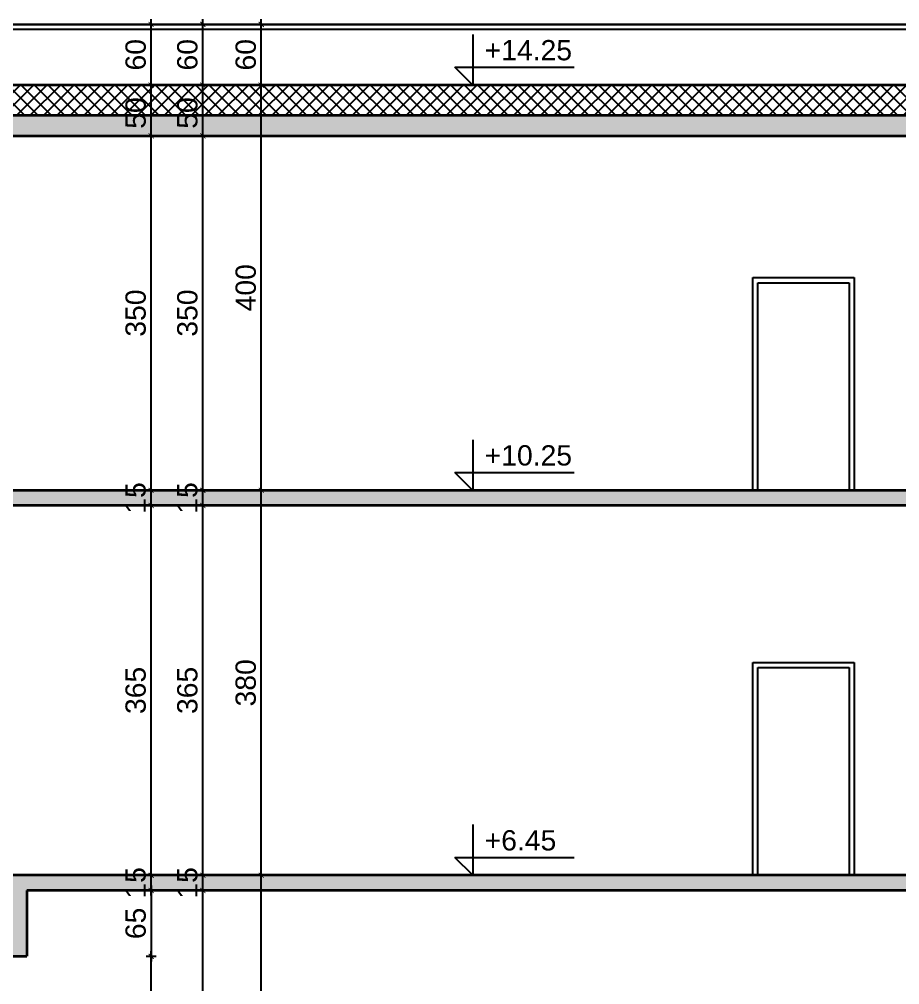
# Model space of a CAD drawing. Header units: inches. Extents: x -72385 to 39588, y -6525 to 66685.
# Drawn here: x 28444 to 29313, y 24163 to 25116 of the extents above; entities that cross this region are included whole.
import ezdxf

# ---------------------------------------------------------------- set-up
doc = ezdxf.new("R2010")
doc.units = ezdxf.units.IN
doc.header["$MEASUREMENT"] = 0
for name, color, linetype, lineweight in [('Надписи коти вътрешни', 252, 'Continuous', 25), ('Надписи нива', 252, 'Continuous', 25), ('Фасади Разрези дебело', 7, 'Continuous', 35), ('Фасади Разрези средно', 252, 'Continuous', 30), ('Фасади Разрези тънко', 253, 'Continuous', 25), ('Щрих стени', 254, 'Continuous', 25)]:
    doc.layers.add(name, color=color, linetype=linetype, lineweight=lineweight)
doc.styles.add('Arial Regular', font='arial.ttf')
doc.styles.get("Standard").update_dxf_attribs({"font": 'arial.ttf'})
doc.dimstyles.new('Annotative', dxfattribs={"dimscale": 0, "dimtxt": 20, "dimasz": 5, "dimexe": 5, "dimexo": 5, "dimgap": 5, "dimtad": 1, "dimdec": 0, "dimzin": 0, "dimdsep": 46, "dimtxsty": 'Standard', "dimblk": 'ARCHTICK', "dimcen": 5, "dimdle": 5, "dimadec": 0, "dimazin": 0, "dimtfac": 1, "dimtdec": 0, "dimtofl": 0, "dimtmove": 0, "dimatfit": 3, "dimldrblk": 'ARCHTICK', "dimfxl": 5, "dimfxlon": 1, "dimtolj": 1, "dimtzin": 0, "dimarcsym": 1})

# ---------------------------------------------------------------- blocks, each defined once
blk = doc.blocks.new('_ArchTick')
at = {"color": 0, "linetype": 'ByBlock', "const_width": 0.15}
blk.add_lwpolyline([(-0.5, -0.5), (0.5, 0.5)], dxfattribs=at)
blk = doc.blocks.new('*D5192')
at = {"layer": 'Defpoints', "color": 0, "ltscale": 10, "transparency": 16777216}
for p in [(28451.81, 24190.92), (28574.43, 24190.92), (28514.9, 23890.92)]:
    blk.add_point(p, dxfattribs=at)
at = {"layer": 'Надписи коти вътрешни', "color": 0, "lineweight": -2, "ltscale": 10, "transparency": 16777216}
for p, q in [((28569.43, 24190.92), (28579.43, 24190.92)), ((28574.43, 23885.92), (28574.43, 24195.92)), ((28569.43, 23890.92), (28579.43, 23890.92))]:
    blk.add_line(p, q, dxfattribs=at)
at = {"layer": 'Надписи коти вътрешни', "color": 0, "lineweight": -2, "ltscale": 10, "transparency": 16777216, "xscale": 5, "yscale": 5, "zscale": 5}
for p, rotation in [((28574.43, 24190.92), 90), ((28574.43, 23890.92), 270)]:
    blk.add_blockref('_ArchTick', p, dxfattribs=dict(at, rotation=rotation))
at = {"layer": 'Надписи коти вътрешни', "color": 0, "ltscale": 10, "transparency": 16777216, "insert": (28559.22, 24040.92), "char_height": 20, "attachment_point": 5, "rotation": 90}
blk.add_mtext('\\A1;300', dxfattribs=at)
blk = doc.blocks.new('*D5191')
at = {"layer": 'Defpoints', "color": 0, "ltscale": 10, "transparency": 16777216}
for p in [(28451.81, 24255.92), (28451.81, 24190.92), (28574.43, 24190.92)]:
    blk.add_point(p, dxfattribs=at)
at = {"layer": 'Надписи коти вътрешни', "color": 0, "lineweight": -2, "ltscale": 10, "transparency": 16777216}
for p, q in [((28569.43, 24255.92), (28579.43, 24255.92)), ((28574.43, 24260.92), (28574.43, 24185.92)), ((28569.43, 24190.92), (28579.43, 24190.92))]:
    blk.add_line(p, q, dxfattribs=at)
at = {"layer": 'Надписи коти вътрешни', "color": 0, "lineweight": -2, "ltscale": 10, "transparency": 16777216, "xscale": 5, "yscale": 5, "zscale": 5}
for p, rotation in [((28574.43, 24255.92), 90), ((28574.43, 24190.92), 270)]:
    blk.add_blockref('_ArchTick', p, dxfattribs=dict(at, rotation=rotation))
at = {"layer": 'Надписи коти вътрешни', "color": 0, "ltscale": 10, "transparency": 16777216, "insert": (28559.22, 24223.42), "char_height": 20, "attachment_point": 5, "rotation": 90}
blk.add_mtext('\\A1;65', dxfattribs=at)
blk = doc.blocks.new('*D5190')
at = {"layer": 'Defpoints', "color": 0, "ltscale": 10, "transparency": 16777216}
for p in [(28574.43, 24270.92), (28605.08, 24270.92), (28605.08, 24255.92)]:
    blk.add_point(p, dxfattribs=at)
at = {"layer": 'Надписи коти вътрешни', "color": 0, "lineweight": -2, "ltscale": 10, "transparency": 16777216}
for p, q in [((28574.43, 24250.92), (28574.43, 24275.92)), ((28579.43, 24270.92), (28569.43, 24270.92)), ((28579.43, 24255.92), (28569.43, 24255.92))]:
    blk.add_line(p, q, dxfattribs=at)
at = {"layer": 'Надписи коти вътрешни', "color": 0, "lineweight": -2, "ltscale": 10, "transparency": 16777216, "xscale": 5, "yscale": 5, "zscale": 5}
for p, rotation in [((28574.43, 24270.92), 90), ((28574.43, 24255.92), 270)]:
    blk.add_blockref('_ArchTick', p, dxfattribs=dict(at, rotation=rotation))
at = {"layer": 'Надписи коти вътрешни', "color": 0, "ltscale": 10, "transparency": 16777216, "insert": (28559.22, 24263.42), "char_height": 20, "attachment_point": 5, "rotation": 90}
blk.add_mtext('\\A1;15', dxfattribs=at)
blk = doc.blocks.new('*D5189')
at = {"layer": 'Defpoints', "color": 0, "ltscale": 10, "transparency": 16777216}
for p in [(28625.47, 24255.92), (28703.69, 24255.92), (28703.69, 23890.92)]:
    blk.add_point(p, dxfattribs=at)
at = {"layer": 'Надписи коти вътрешни', "color": 0, "lineweight": -2, "ltscale": 10, "transparency": 16777216}
for p, q in [((28630.47, 24255.92), (28620.47, 24255.92)), ((28625.47, 23885.92), (28625.47, 24260.92)), ((28630.47, 23890.92), (28620.47, 23890.92))]:
    blk.add_line(p, q, dxfattribs=at)
at = {"layer": 'Надписи коти вътрешни', "color": 0, "lineweight": -2, "ltscale": 10, "transparency": 16777216, "xscale": 5, "yscale": 5, "zscale": 5}
for p, rotation in [((28625.47, 24255.92), 90), ((28625.47, 23890.92), 270)]:
    blk.add_blockref('_ArchTick', p, dxfattribs=dict(at, rotation=rotation))
at = {"layer": 'Надписи коти вътрешни', "color": 0, "ltscale": 10, "transparency": 16777216, "insert": (28610.26, 24073.42), "char_height": 20, "attachment_point": 5, "rotation": 90}
blk.add_mtext('\\A1;365', dxfattribs=at)
blk = doc.blocks.new('*D5188')
at = {"layer": 'Defpoints', "color": 0, "ltscale": 10, "transparency": 16777216}
for p in [(28683.11, 24270.92), (28802.16, 24270.92), (28802.16, 23890.92)]:
    blk.add_point(p, dxfattribs=at)
at = {"layer": 'Надписи коти вътрешни', "color": 0, "lineweight": -2, "ltscale": 10, "transparency": 16777216}
for p, q in [((28683.11, 23885.92), (28683.11, 24275.92)), ((28688.11, 24270.92), (28678.11, 24270.92)), ((28688.11, 23890.92), (28678.11, 23890.92))]:
    blk.add_line(p, q, dxfattribs=at)
at = {"layer": 'Надписи коти вътрешни', "color": 0, "lineweight": -2, "ltscale": 10, "transparency": 16777216, "xscale": 5, "yscale": 5, "zscale": 5}
for p, rotation in [((28683.11, 24270.92), 90), ((28683.11, 23890.92), 270)]:
    blk.add_blockref('_ArchTick', p, dxfattribs=dict(at, rotation=rotation))
at = {"layer": 'Надписи коти вътрешни', "color": 0, "ltscale": 10, "transparency": 16777216, "insert": (28667.89, 24080.92), "char_height": 20, "attachment_point": 5, "rotation": 90}
blk.add_mtext('\\A1;380', dxfattribs=at)
blk = doc.blocks.new('*D5187')
at = {"layer": 'Defpoints', "color": 0, "ltscale": 10, "transparency": 16777216}
for p in [(28625.47, 24270.92), (28656.12, 24270.92), (28656.12, 24255.92)]:
    blk.add_point(p, dxfattribs=at)
at = {"layer": 'Надписи коти вътрешни', "color": 0, "lineweight": -2, "ltscale": 10, "transparency": 16777216}
for p, q in [((28625.47, 24250.92), (28625.47, 24275.92)), ((28630.47, 24270.92), (28620.47, 24270.92)), ((28630.47, 24255.92), (28620.47, 24255.92))]:
    blk.add_line(p, q, dxfattribs=at)
at = {"layer": 'Надписи коти вътрешни', "color": 0, "lineweight": -2, "ltscale": 10, "transparency": 16777216, "xscale": 5, "yscale": 5, "zscale": 5}
for p, rotation in [((28625.47, 24270.92), 90), ((28625.47, 24255.92), 270)]:
    blk.add_blockref('_ArchTick', p, dxfattribs=dict(at, rotation=rotation))
at = {"layer": 'Надписи коти вътрешни', "color": 0, "ltscale": 10, "transparency": 16777216, "insert": (28610.26, 24263.42), "char_height": 20, "attachment_point": 5, "rotation": 90}
blk.add_mtext('\\A1;15', dxfattribs=at)
blk = doc.blocks.new('*D5186')
at = {"layer": 'Defpoints', "color": 0, "ltscale": 10, "transparency": 16777216}
for p in [(28520.02, 24635.92), (28574.43, 24635.92), (28482.37, 24270.92)]:
    blk.add_point(p, dxfattribs=at)
at = {"layer": 'Надписи коти вътрешни', "color": 0, "lineweight": -2, "ltscale": 10, "transparency": 16777216}
for p, q in [((28569.43, 24635.92), (28579.43, 24635.92)), ((28574.43, 24265.92), (28574.43, 24640.92)), ((28569.43, 24270.92), (28579.43, 24270.92))]:
    blk.add_line(p, q, dxfattribs=at)
at = {"layer": 'Надписи коти вътрешни', "color": 0, "lineweight": -2, "ltscale": 10, "transparency": 16777216, "xscale": 5, "yscale": 5, "zscale": 5}
for p, rotation in [((28574.43, 24635.92), 90), ((28574.43, 24270.92), 270)]:
    blk.add_blockref('_ArchTick', p, dxfattribs=dict(at, rotation=rotation))
at = {"layer": 'Надписи коти вътрешни', "color": 0, "ltscale": 10, "transparency": 16777216, "insert": (28559.22, 24453.42), "char_height": 20, "attachment_point": 5, "rotation": 90}
blk.add_mtext('\\A1;365', dxfattribs=at)
blk = doc.blocks.new('*D5185')
at = {"layer": 'Defpoints', "color": 0, "ltscale": 10, "transparency": 16777216}
for p in [(28574.43, 24650.92), (28605.08, 24650.92), (28605.08, 24635.92)]:
    blk.add_point(p, dxfattribs=at)
at = {"layer": 'Надписи коти вътрешни', "color": 0, "lineweight": -2, "ltscale": 10, "transparency": 16777216}
for p, q in [((28574.43, 24630.92), (28574.43, 24655.92)), ((28579.43, 24650.92), (28569.43, 24650.92)), ((28579.43, 24635.92), (28569.43, 24635.92))]:
    blk.add_line(p, q, dxfattribs=at)
at = {"layer": 'Надписи коти вътрешни', "color": 0, "lineweight": -2, "ltscale": 10, "transparency": 16777216, "xscale": 5, "yscale": 5, "zscale": 5}
for p, rotation in [((28574.43, 24650.92), 90), ((28574.43, 24635.92), 270)]:
    blk.add_blockref('_ArchTick', p, dxfattribs=dict(at, rotation=rotation))
at = {"layer": 'Надписи коти вътрешни', "color": 0, "ltscale": 10, "transparency": 16777216, "insert": (28559.22, 24643.42), "char_height": 20, "attachment_point": 5, "rotation": 90}
blk.add_mtext('\\A1;15', dxfattribs=at)
blk = doc.blocks.new('*D5184')
at = {"layer": 'Defpoints', "color": 0, "ltscale": 10, "transparency": 16777216}
for p in [(28625.47, 24635.92), (28703.69, 24635.92), (28703.69, 24270.92)]:
    blk.add_point(p, dxfattribs=at)
at = {"layer": 'Надписи коти вътрешни', "color": 0, "lineweight": -2, "ltscale": 10, "transparency": 16777216}
for p, q in [((28630.47, 24635.92), (28620.47, 24635.92)), ((28625.47, 24265.92), (28625.47, 24640.92)), ((28630.47, 24270.92), (28620.47, 24270.92))]:
    blk.add_line(p, q, dxfattribs=at)
at = {"layer": 'Надписи коти вътрешни', "color": 0, "lineweight": -2, "ltscale": 10, "transparency": 16777216, "xscale": 5, "yscale": 5, "zscale": 5}
for p, rotation in [((28625.47, 24635.92), 90), ((28625.47, 24270.92), 270)]:
    blk.add_blockref('_ArchTick', p, dxfattribs=dict(at, rotation=rotation))
at = {"layer": 'Надписи коти вътрешни', "color": 0, "ltscale": 10, "transparency": 16777216, "insert": (28610.26, 24453.42), "char_height": 20, "attachment_point": 5, "rotation": 90}
blk.add_mtext('\\A1;365', dxfattribs=at)
blk = doc.blocks.new('*D5183')
at = {"layer": 'Defpoints', "color": 0, "ltscale": 10, "transparency": 16777216}
for p in [(28683.11, 24650.92), (28802.16, 24650.92), (28802.16, 24270.92)]:
    blk.add_point(p, dxfattribs=at)
at = {"layer": 'Надписи коти вътрешни', "color": 0, "lineweight": -2, "ltscale": 10, "transparency": 16777216}
for p, q in [((28683.11, 24265.92), (28683.11, 24655.92)), ((28688.11, 24650.92), (28678.11, 24650.92)), ((28688.11, 24270.92), (28678.11, 24270.92))]:
    blk.add_line(p, q, dxfattribs=at)
at = {"layer": 'Надписи коти вътрешни', "color": 0, "lineweight": -2, "ltscale": 10, "transparency": 16777216, "xscale": 5, "yscale": 5, "zscale": 5}
for p, rotation in [((28683.11, 24650.92), 90), ((28683.11, 24270.92), 270)]:
    blk.add_blockref('_ArchTick', p, dxfattribs=dict(at, rotation=rotation))
at = {"layer": 'Надписи коти вътрешни', "color": 0, "ltscale": 10, "transparency": 16777216, "insert": (28667.89, 24460.92), "char_height": 20, "attachment_point": 5, "rotation": 90}
blk.add_mtext('\\A1;380', dxfattribs=at)
blk = doc.blocks.new('*D5182')
at = {"layer": 'Defpoints', "color": 0, "ltscale": 10, "transparency": 16777216}
for p in [(28625.47, 24650.92), (28653.49, 24650.92), (28664.18, 24635.92)]:
    blk.add_point(p, dxfattribs=at)
at = {"layer": 'Надписи коти вътрешни', "color": 0, "lineweight": -2, "ltscale": 10, "transparency": 16777216}
for p, q in [((28625.47, 24630.92), (28625.47, 24655.92)), ((28630.47, 24650.92), (28620.47, 24650.92)), ((28630.47, 24635.92), (28620.47, 24635.92))]:
    blk.add_line(p, q, dxfattribs=at)
at = {"layer": 'Надписи коти вътрешни', "color": 0, "lineweight": -2, "ltscale": 10, "transparency": 16777216, "xscale": 5, "yscale": 5, "zscale": 5}
for p, rotation in [((28625.47, 24650.92), 90), ((28625.47, 24635.92), 270)]:
    blk.add_blockref('_ArchTick', p, dxfattribs=dict(at, rotation=rotation))
at = {"layer": 'Надписи коти вътрешни', "color": 0, "ltscale": 10, "transparency": 16777216, "insert": (28610.26, 24643.42), "char_height": 20, "attachment_point": 5, "rotation": 90}
blk.add_mtext('\\A1;15', dxfattribs=at)
blk = doc.blocks.new('*D5181')
at = {"layer": 'Defpoints', "color": 0, "ltscale": 10, "transparency": 16777216}
for p in [(28525.98, 25000.92), (28574.43, 25000.92), (28511.08, 24650.92)]:
    blk.add_point(p, dxfattribs=at)
at = {"layer": 'Надписи коти вътрешни', "color": 0, "lineweight": -2, "ltscale": 10, "transparency": 16777216}
for p, q in [((28569.43, 25000.92), (28579.43, 25000.92)), ((28574.43, 24645.92), (28574.43, 25005.92)), ((28569.43, 24650.92), (28579.43, 24650.92))]:
    blk.add_line(p, q, dxfattribs=at)
at = {"layer": 'Надписи коти вътрешни', "color": 0, "lineweight": -2, "ltscale": 10, "transparency": 16777216, "xscale": 5, "yscale": 5, "zscale": 5}
for p, rotation in [((28574.43, 25000.92), 90), ((28574.43, 24650.92), 270)]:
    blk.add_blockref('_ArchTick', p, dxfattribs=dict(at, rotation=rotation))
at = {"layer": 'Надписи коти вътрешни', "color": 0, "ltscale": 10, "transparency": 16777216, "insert": (28559.22, 24825.92), "char_height": 20, "attachment_point": 5, "rotation": 90}
blk.add_mtext('\\A1;350', dxfattribs=at)
blk = doc.blocks.new('*D5180')
at = {"layer": 'Defpoints', "color": 0, "ltscale": 10, "transparency": 16777216}
for p in [(28574.43, 25050.92), (28605.08, 25050.92), (28605.08, 25000.92)]:
    blk.add_point(p, dxfattribs=at)
at = {"layer": 'Надписи коти вътрешни', "color": 0, "lineweight": -2, "ltscale": 10, "transparency": 16777216}
for p, q in [((28574.43, 24995.92), (28574.43, 25055.92)), ((28579.43, 25050.92), (28569.43, 25050.92)), ((28579.43, 25000.92), (28569.43, 25000.92))]:
    blk.add_line(p, q, dxfattribs=at)
at = {"layer": 'Надписи коти вътрешни', "color": 0, "lineweight": -2, "ltscale": 10, "transparency": 16777216, "xscale": 5, "yscale": 5, "zscale": 5}
for p, rotation in [((28574.43, 25050.92), 90), ((28574.43, 25000.92), 270)]:
    blk.add_blockref('_ArchTick', p, dxfattribs=dict(at, rotation=rotation))
at = {"layer": 'Надписи коти вътрешни', "color": 0, "ltscale": 10, "transparency": 16777216, "insert": (28559.22, 25023.42), "char_height": 20, "attachment_point": 5, "rotation": 90}
blk.add_mtext('\\A1;50', dxfattribs=at)
blk = doc.blocks.new('*D5179')
at = {"layer": 'Defpoints', "color": 0, "ltscale": 10, "transparency": 16777216}
for p in [(28625.47, 25000.92), (28703.69, 25000.92), (28703.69, 24650.92)]:
    blk.add_point(p, dxfattribs=at)
at = {"layer": 'Надписи коти вътрешни', "color": 0, "lineweight": -2, "ltscale": 10, "transparency": 16777216}
for p, q in [((28630.47, 25000.92), (28620.47, 25000.92)), ((28625.47, 24645.92), (28625.47, 25005.92)), ((28630.47, 24650.92), (28620.47, 24650.92))]:
    blk.add_line(p, q, dxfattribs=at)
at = {"layer": 'Надписи коти вътрешни', "color": 0, "lineweight": -2, "ltscale": 10, "transparency": 16777216, "xscale": 5, "yscale": 5, "zscale": 5}
for p, rotation in [((28625.47, 25000.92), 90), ((28625.47, 24650.92), 270)]:
    blk.add_blockref('_ArchTick', p, dxfattribs=dict(at, rotation=rotation))
at = {"layer": 'Надписи коти вътрешни', "color": 0, "ltscale": 10, "transparency": 16777216, "insert": (28610.26, 24825.92), "char_height": 20, "attachment_point": 5, "rotation": 90}
blk.add_mtext('\\A1;350', dxfattribs=at)
blk = doc.blocks.new('*D5178')
at = {"layer": 'Defpoints', "color": 0, "ltscale": 10, "transparency": 16777216}
for p in [(28683.11, 25050.92), (28802.16, 25050.92), (28802.16, 24650.92)]:
    blk.add_point(p, dxfattribs=at)
at = {"layer": 'Надписи коти вътрешни', "color": 0, "lineweight": -2, "ltscale": 10, "transparency": 16777216}
for p, q in [((28683.11, 24645.92), (28683.11, 25055.92)), ((28688.11, 25050.92), (28678.11, 25050.92)), ((28688.11, 24650.92), (28678.11, 24650.92))]:
    blk.add_line(p, q, dxfattribs=at)
at = {"layer": 'Надписи коти вътрешни', "color": 0, "lineweight": -2, "ltscale": 10, "transparency": 16777216, "xscale": 5, "yscale": 5, "zscale": 5}
for p, rotation in [((28683.11, 25050.92), 90), ((28683.11, 24650.92), 270)]:
    blk.add_blockref('_ArchTick', p, dxfattribs=dict(at, rotation=rotation))
at = {"layer": 'Надписи коти вътрешни', "color": 0, "ltscale": 10, "transparency": 16777216, "insert": (28667.9, 24850.92), "char_height": 20, "attachment_point": 5, "rotation": 90}
blk.add_mtext('\\A1;400', dxfattribs=at)
blk = doc.blocks.new('*D5177')
at = {"layer": 'Defpoints', "color": 0, "ltscale": 10, "transparency": 16777216}
for p in [(28625.47, 25050.92), (28703.69, 25050.92), (28703.69, 25000.92)]:
    blk.add_point(p, dxfattribs=at)
at = {"layer": 'Надписи коти вътрешни', "color": 0, "lineweight": -2, "ltscale": 10, "transparency": 16777216}
for p, q in [((28625.47, 24995.92), (28625.47, 25055.92)), ((28630.47, 25050.92), (28620.47, 25050.92)), ((28630.47, 25000.92), (28620.47, 25000.92))]:
    blk.add_line(p, q, dxfattribs=at)
at = {"layer": 'Надписи коти вътрешни', "color": 0, "lineweight": -2, "ltscale": 10, "transparency": 16777216, "xscale": 5, "yscale": 5, "zscale": 5}
for p, rotation in [((28625.47, 25050.92), 90), ((28625.47, 25000.92), 270)]:
    blk.add_blockref('_ArchTick', p, dxfattribs=dict(at, rotation=rotation))
at = {"layer": 'Надписи коти вътрешни', "color": 0, "ltscale": 10, "transparency": 16777216, "insert": (28610.26, 25023.42), "char_height": 20, "attachment_point": 5, "rotation": 90}
blk.add_mtext('\\A1;50', dxfattribs=at)
blk = doc.blocks.new('*D5176')
at = {"layer": 'Defpoints', "color": 0, "ltscale": 10, "transparency": 16777216}
for p in [(28574.43, 25110.92), (28605.08, 25110.92), (28605.08, 25050.92)]:
    blk.add_point(p, dxfattribs=at)
at = {"layer": 'Надписи коти вътрешни', "color": 0, "lineweight": -2, "ltscale": 10, "transparency": 16777216}
for p, q in [((28574.43, 25045.92), (28574.43, 25115.92)), ((28579.43, 25110.92), (28569.43, 25110.92)), ((28579.43, 25050.92), (28569.43, 25050.92))]:
    blk.add_line(p, q, dxfattribs=at)
at = {"layer": 'Надписи коти вътрешни', "color": 0, "lineweight": -2, "ltscale": 10, "transparency": 16777216, "xscale": 5, "yscale": 5, "zscale": 5}
for p, rotation in [((28574.43, 25110.92), 90), ((28574.43, 25050.92), 270)]:
    blk.add_blockref('_ArchTick', p, dxfattribs=dict(at, rotation=rotation))
at = {"layer": 'Надписи коти вътрешни', "color": 0, "ltscale": 10, "transparency": 16777216, "insert": (28559.22, 25080.92), "char_height": 20, "attachment_point": 5, "rotation": 90}
blk.add_mtext('\\A1;60', dxfattribs=at)
blk = doc.blocks.new('*D5175')
at = {"layer": 'Defpoints', "color": 0, "ltscale": 10, "transparency": 16777216}
for p in [(28625.47, 25110.92), (28703.69, 25110.92), (28703.69, 25050.92)]:
    blk.add_point(p, dxfattribs=at)
at = {"layer": 'Надписи коти вътрешни', "color": 0, "lineweight": -2, "ltscale": 10, "transparency": 16777216}
for p, q in [((28625.47, 25045.92), (28625.47, 25115.92)), ((28630.47, 25110.92), (28620.47, 25110.92)), ((28630.47, 25050.92), (28620.47, 25050.92))]:
    blk.add_line(p, q, dxfattribs=at)
at = {"layer": 'Надписи коти вътрешни', "color": 0, "lineweight": -2, "ltscale": 10, "transparency": 16777216, "xscale": 5, "yscale": 5, "zscale": 5}
for p, rotation in [((28625.47, 25110.92), 90), ((28625.47, 25050.92), 270)]:
    blk.add_blockref('_ArchTick', p, dxfattribs=dict(at, rotation=rotation))
at = {"layer": 'Надписи коти вътрешни', "color": 0, "ltscale": 10, "transparency": 16777216, "insert": (28610.26, 25080.92), "char_height": 20, "attachment_point": 5, "rotation": 90}
blk.add_mtext('\\A1;60', dxfattribs=at)
blk = doc.blocks.new('*D5174')
at = {"layer": 'Defpoints', "color": 0, "ltscale": 10, "transparency": 16777216}
for p in [(28683.11, 25110.92), (28802.16, 25110.92), (28802.16, 25050.92)]:
    blk.add_point(p, dxfattribs=at)
at = {"layer": 'Надписи коти вътрешни', "color": 0, "lineweight": -2, "ltscale": 10, "transparency": 16777216}
for p, q in [((28683.11, 25045.92), (28683.11, 25115.92)), ((28688.11, 25110.92), (28678.11, 25110.92)), ((28688.11, 25050.92), (28678.11, 25050.92))]:
    blk.add_line(p, q, dxfattribs=at)
at = {"layer": 'Надписи коти вътрешни', "color": 0, "lineweight": -2, "ltscale": 10, "transparency": 16777216, "xscale": 5, "yscale": 5, "zscale": 5}
for p, rotation in [((28683.11, 25110.92), 90), ((28683.11, 25050.92), 270)]:
    blk.add_blockref('_ArchTick', p, dxfattribs=dict(at, rotation=rotation))
at = {"layer": 'Надписи коти вътрешни', "color": 0, "ltscale": 10, "transparency": 16777216, "insert": (28667.9, 25080.92), "char_height": 20, "attachment_point": 5, "rotation": 90}
blk.add_mtext('\\A1;60', dxfattribs=at)

msp = doc.modelspace()

# ---------------------------------------------------------------- hatches: boundary and pattern name
at = {"layer": 'Щрих стени', "ltscale": 10}
h = msp.add_hatch(color=256, dxfattribs=at)
h.dxf.hatch_style = 1
h.paths.add_polyline_path([(27073.7, 25000.92), (27645.43, 25000.92), (27645.43, 24960.92), (27713.78, 24960.92), (27713.78, 25000.92), (29376.78, 25000.92), (29376.78, 24860.92), (29406.78, 24860.92), (29406.78, 25000.92), (29945.15, 25000.92), (29945.15, 24965.92), (29975.15, 24965.92), (29975.15, 25000.92), (30375.17, 25000.92), (30375.17, 24650.92), (30420.17, 24650.92), (30420.17, 25105.92), (30425.16, 25105.92), (30425.16, 25110.92), (30388.16, 25110.92), (30388.16, 25105.92), (30390.16, 25105.92), (30390.16, 25020.92), (26469.1, 25020.92), (26469.1, 25105.92), (26471.1, 25110.92), (26433.92, 25110.92), (26433.92, 25105.92), (26438.92, 25105.92), (26438.92, 24950.92), (26473.92, 24950.92), (26473.92, 25000.92), (27043.7, 24980.92), (27043.7, 24860.92), (27073.7, 24860.92)])
h.paths.add_polyline_path([(26473.92, 24750.92), (26438.92, 24750.92), (26438.92, 24650.92), (26473.92, 24650.92)], flags=17)
at = {"layer": 'Щрих стени', "ltscale": 10, "transparency": 33554610}
h = msp.add_hatch(dxfattribs=at)
h.set_pattern_fill('ANSI37', color=256, scale=75)
h.paths.add_polyline_path([(30390.16, 25050.92), (26469.1, 25050.92), (26469.1, 25020.92), (30390.16, 25020.92)])
at = {"layer": 'Щрих стени', "ltscale": 10}
h = msp.add_hatch(color=256, dxfattribs=at)
h.dxf.hatch_style = 1
h.paths.add_polyline_path([(27713.78, 24635.92), (29376.78, 24635.92), (29376.78, 24480.92), (29406.78, 24480.92), (29406.78, 24635.92), (29945.15, 24635.92), (29945.15, 24580.92), (29975.15, 24580.92), (29975.15, 24635.92), (30375.17, 24635.92), (30375.17, 24270.92), (30420.17, 24270.92), (30420.17, 24650.92), (26438.92, 24650.92), (26438.92, 24570.92), (26473.92, 24570.92), (26473.92, 24635.92), (27043.7, 24635.92), (27043.7, 24480.92), (27073.7, 24480.92), (27073.7, 24635.92), (27645.43, 24635.92), (27645.43, 24595.92), (27713.78, 24595.92)])
h.paths.add_polyline_path([(26473.92, 24370.92), (26438.92, 24370.92), (26438.92, 24270.92), (26473.92, 24270.92)], flags=0)
h = msp.add_hatch(color=256, dxfattribs=at)
h.dxf.hatch_style = 1
h.paths.add_polyline_path([(27073.7, 24255.92), (27645.43, 24255.92), (27645.43, 24225.92), (27667.43, 24225.92), (27667.43, 24190.92), (28451.81, 24190.92), (28451.81, 24255.92), (29376.78, 24255.92), (29376.78, 24100.92), (29406.78, 24100.92), (29406.78, 24200.92), (30375.17, 24200.92), (30375.17, 23890.92), (30420.17, 23890.92), (30420.17, 24270.92), (26438.92, 24270.92), (26438.92, 24190.92), (26473.92, 24190.92), (26473.92, 24255.92), (27043.7, 24255.92), (27043.7, 24100.92), (27073.7, 24100.92)])
h.paths.add_polyline_path([(27660.43, 24240.92), (27660.43, 24255.92), (28436.81, 24255.92), (28436.81, 24205.92), (27682.43, 24205.92), (27682.43, 24240.92)], flags=16)
h.paths.add_polyline_path([(29406.78, 24255.92), (30375.17, 24255.92), (30375.17, 24215.92), (29406.78, 24215.92)], flags=16)

# ---------------------------------------------------------------- linework, layer by layer
at = {"layer": 'Надписи нива', "ltscale": 10}
for p, q in [((28892, 25100.92), (28892, 25050.92)), ((28874.32, 25068.6), (28992, 25068.6)), ((28892, 25050.92), (28874.32, 25068.6)), ((28892, 24700.92), (28892, 24650.92)), ((28874.32, 24668.6), (28992, 24668.6)), ((28892, 24650.92), (28874.32, 24668.6)), ((28892, 24320.92), (28892, 24270.92)), ((28874.32, 24288.6), (28992, 24288.6)), ((28892, 24270.92), (28874.32, 24288.6))]:
    msp.add_line(p, q, dxfattribs=at)
at = {"layer": 'Фасади Разрези дебело', "ltscale": 10, "extrusion": (1.22465e-16, 1, -2.22045e-16)}
for p, q in [((30390.16, 25050.92), (26469.1, 25050.92)), ((30390.16, 25020.92), (26469.1, 25020.92)), ((30420.17, 24650.92), (26438.92, 24650.92)), ((29376.78, 24635.92), (27713.78, 24635.92)), ((30420.17, 24270.92), (26438.92, 24270.92)), ((29376.78, 24255.92), (28451.81, 24255.92))]:
    msp.add_line(p, q, dxfattribs=at)
at = {"layer": 'Фасади Разрези дебело', "ltscale": 10}
for p, q in [((27713.78, 25000.92), (29376.78, 25000.92)), ((28451.81, 24255.92), (28451.81, 24190.92)), ((27667.43, 24190.92), (28451.81, 24190.92))]:
    msp.add_line(p, q, dxfattribs=at)
at = {"layer": 'Фасади Разрези средно', "ltscale": 10, "extrusion": (1.22465e-16, 1, -2.22045e-16)}
msp.add_line((30388.16, 25110.92), (26471.1, 25110.92), dxfattribs=at)
at = {"layer": 'Фасади Разрези тънко', "ltscale": 10, "extrusion": (1.22465e-16, 1, -2.22045e-16)}
msp.add_line((30388.16, 25105.92), (26471.1, 25105.92), dxfattribs=at)
at = {"layer": 'Фасади Разрези тънко', "ltscale": 10}
for p, q in [((29168.45, 24650.92), (29168.45, 24860.92)), ((29168.45, 24860.92), (29268.45, 24860.92)), ((29173.45, 24650.92), (29173.45, 24855.92)), ((29173.45, 24855.92), (29263.45, 24855.92)), ((29263.45, 24855.92), (29263.45, 24650.92)), ((29268.45, 24860.92), (29268.45, 24650.92)), ((29168.43, 24270.92), (29168.43, 24480.92)), ((29168.43, 24480.92), (29268.43, 24480.92)), ((29173.43, 24270.92), (29173.43, 24475.92)), ((29173.43, 24475.92), (29263.43, 24475.92)), ((29263.43, 24475.92), (29263.43, 24270.92)), ((29268.43, 24480.92), (29268.43, 24270.92))]:
    msp.add_line(p, q, dxfattribs=at)

# ---------------------------------------------------------------- texts
at = {"layer": 'Надписи нива', "ltscale": 10, "char_height": 20, "width": 180.4891, "attachment_point": 1, "style": 'Arial Regular'}
for s, insert in [('+14.25', (28903.68, 25095.45)), ('+10.25', (28903.68, 24695.45)), ('+6.45', (28903.68, 24315.45))]:
    msp.add_mtext(s, dxfattribs=dict(at, insert=insert))

# ---------------------------------------------------------------- dimensions: what is measured, and where the dimension line sits
at = {"layer": 'Надписи коти вътрешни', "ltscale": 10}
for base, p1, p2, picture, middle in [((28574.43, 25110.92), (28605.08, 25050.92), (28605.08, 25110.92), '*D5176', (28559.22, 25080.92)), ((28625.47, 25110.92), (28703.69, 25050.92), (28703.69, 25110.92), '*D5175', (28610.26, 25080.92)), ((28683.11, 25110.92), (28802.16, 25050.92), (28802.16, 25110.92), '*D5174', (28667.9, 25080.92)), ((28683.11, 25050.92), (28802.16, 24650.92), (28802.16, 25050.92), '*D5178', (28667.9, 24850.92)), ((28574.43, 25000.92), (28511.08, 24650.92), (28525.98, 25000.92), '*D5181', (28559.22, 24825.92)), ((28625.47, 25000.92), (28703.69, 24650.92), (28703.69, 25000.92), '*D5179', (28610.26, 24825.92)), ((28683.11, 24650.92), (28802.16, 24270.92), (28802.16, 24650.92), '*D5183', (28667.89, 24460.92)), ((28574.43, 24635.92), (28482.37, 24270.92), (28520.02, 24635.92), '*D5186', (28559.22, 24453.42)), ((28625.47, 24635.92), (28703.69, 24270.92), (28703.69, 24635.92), '*D5184', (28610.26, 24453.42)), ((28683.11, 24270.92), (28802.16, 23890.92), (28802.16, 24270.92), '*D5188', (28667.89, 24080.92)), ((28574.43, 24190.92), (28451.81, 24255.92), (28451.81, 24190.92), '*D5191', (28559.22, 24223.42)), ((28625.47, 24255.92), (28703.69, 23890.92), (28703.69, 24255.92), '*D5189', (28610.26, 24073.42)), ((28574.43, 24190.92), (28514.9, 23890.92), (28451.81, 24190.92), '*D5192', (28559.22, 24040.92))]:
    dim = msp.add_linear_dim(base=base, p1=p1, p2=p2, angle=90, dimstyle='Annotative', override={"dimscale": 0, "dimtix": 0, "dimtofl": 0, "dimtmove": 0, "dimatfit": 3}, dxfattribs=at)
    dim.commit()
    dim.dimension.update_dxf_attribs({"geometry": picture, "text_midpoint": middle})
for base, p1, p2, picture, middle in [((28574.43, 25050.92), (28605.08, 25000.92), (28605.08, 25050.92), '*D5180', (28574.43, 25023.42)), ((28625.47, 25050.92), (28703.69, 25000.92), (28703.69, 25050.92), '*D5177', (28625.47, 25023.42)), ((28574.43, 24650.92), (28605.08, 24635.92), (28605.08, 24650.92), '*D5185', (28574.43, 24643.42)), ((28625.47, 24650.92), (28664.18, 24635.92), (28653.49, 24650.92), '*D5182', (28625.47, 24643.42)), ((28574.43, 24270.92), (28605.08, 24255.92), (28605.08, 24270.92), '*D5190', (28574.43, 24263.42)), ((28625.47, 24270.92), (28656.12, 24255.92), (28656.12, 24270.92), '*D5187', (28625.47, 24263.42))]:
    dim = msp.add_linear_dim(base=base, p1=p1, p2=p2, angle=90, dimstyle='Annotative', override={"dimscale": 0, "dimtix": 0, "dimtofl": 0, "dimtmove": 0, "dimatfit": 3}, dxfattribs=at)
    dim.commit()
    dim.dimension.update_dxf_attribs({"geometry": picture, "text_midpoint": middle, "dimtype": 128})

doc.saveas('drawing.dxf')
